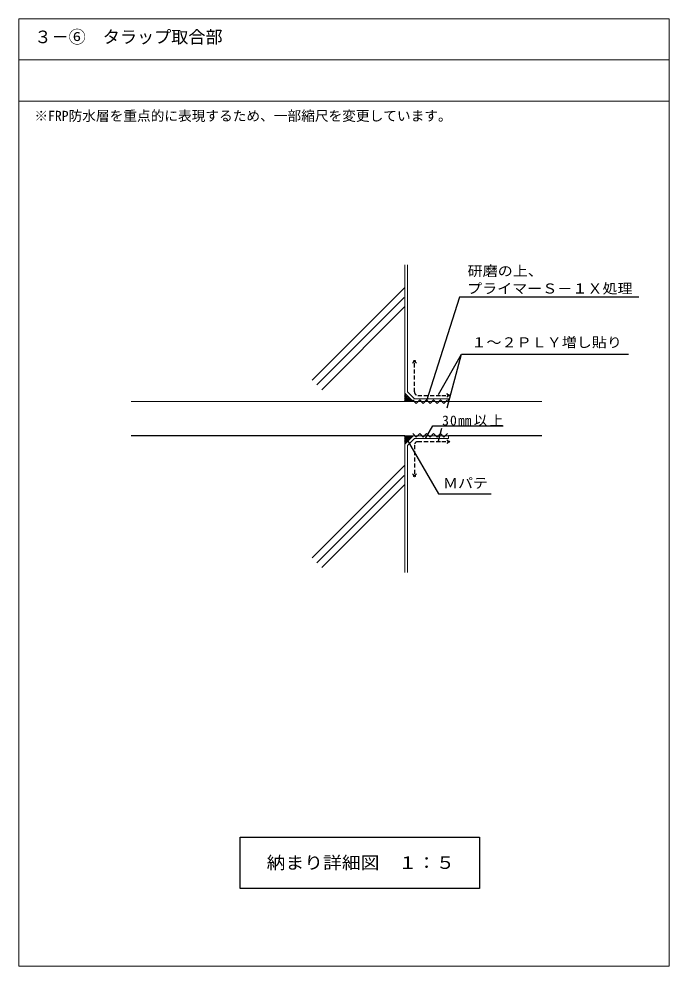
# Model space of a CAD drawing. Units: millimetres, scale not verified. Extents: x -481 to 469, y -808 to 577.
import ezdxf
from ezdxf.enums import TextEntityAlignment as Align

# ---------------------------------------------------------------- set-up
doc = ezdxf.new("R2010")
doc.units = ezdxf.units.MM
doc.header["$LTSCALE"] = 5
doc.header["$PDMODE"] = 32
doc.header["$PDSIZE"] = 2.5
doc.linetypes.add('CHAIN1', pattern=[8, 5, -1, 1, -1])
doc.linetypes.add('DASHED1', pattern=[1.8, 1.2, -0.6])
doc.layers.add('0-0_躯体', color=7, linetype='Continuous', lineweight=18)
doc.layers.add('0-A', color=6, linetype='Continuous', lineweight=18)
doc.layers.add('0-1_文字・引き出し線など', color=4, linetype='Continuous')
doc.layers.add('1-0', color=7, linetype='Continuous')
doc.styles.add('ＭＳ ゴシック', font='')
doc.styles.get('ＭＳ ゴシック').set_extended_font_data('MS Gothic')

msp = doc.modelspace()

# ---------------------------------------------------------------- linework, layer by layer
at = {"layer": '0-0_躯体', "color": 6}
for p, q in [((82.713, 217.804), (82.713, 17.804)), ((82.713, 217.804), (82.713, 17.804)), ((82.667, -46.407), (82.667, -32.265)), ((82.667, -232.265), (82.667, -32.265)), ((82.667, -46.407), (82.667, -232.265))]:
    msp.add_line(p, q, dxfattribs=at)
at = {"layer": '0-0_躯体'}
for p, q in [((86.713, 217.804), (86.713, 31.946)), ((82.713, 30.147), (95.056, 17.804)), ((86.713, 31.804), (86.713, 31.946)), ((86.713, 31.804), (96.713, 21.804)), ((-317.287, 17.804), (82.422, 17.804)), ((82.422, 17.804), (147.094, 17.804)), ((136.713, 21.804), (96.713, 21.804)), ((136.713, 21.804), (146.713, 21.804)), ((146.713, 21.804), (146.713, 17.804)), ((147.094, 17.804), (282.713, 17.804)), ((82.713, -32.196), (68.571, -32.196)), ((82.667, -32.265), (82.713, -32.265)), ((82.667, -44.608), (95.01, -32.265)), ((82.713, -46.338), (82.713, -32.196)), ((82.713, -32.196), (146.667, -32.196)), ((86.667, -46.265), (96.667, -36.265)), ((136.667, -36.265), (96.667, -36.265)), ((136.667, -36.265), (146.667, -36.265)), ((146.667, -36.265), (146.667, -32.196)), ((82.713, -46.338), (82.713, -232.196)), ((86.667, -46.265), (86.667, -46.407)), ((86.667, -232.265), (86.667, -46.407))]:
    msp.add_line(p, q, dxfattribs=at)
at = {"layer": '0-0_躯体', "color": 4}
for p, q in [((82.625, 184.709), (-52.881, 49.202)), ((81.831, 169.772), (-45.81, 42.131)), ((82.417, 156.216), (-38.739, 35.06)), ((94.254, 20.14), (99.333, 15.054)), ((94.254, -29.16), (99.333, -34.246)), ((82.625, -75.347), (-52.881, -210.854)), ((81.831, -90.284), (-45.81, -217.925)), ((82.417, -103.84), (-38.739, -224.996))]:
    msp.add_line(p, q, dxfattribs=at)
at = {"layer": '0-0_躯体', "linetype": 'CHAIN1'}
msp.add_line((282.713, -32.196), (146.667, -32.196), dxfattribs=at)
msp.add_line((282.713, -32.196), (146.667, -32.196), dxfattribs=at)
at = {"layer": '0-0_躯体', "color": 4}
for points in [[(99.333, 15.054), (104.412, 20.134), (109.486, 15.037), (114.576, 20.148), (119.658, 15.089), (124.702, 20.155), (129.818, 15.06)], [(124.702, 20.155), (129.782, 15.069), (134.86, 20.149), (139.934, 15.051), (145.024, 20.163)], [(99.333, -34.246), (104.412, -29.166), (109.486, -34.264), (114.576, -29.152), (119.658, -34.212), (124.702, -29.146), (129.818, -34.24)], [(124.702, -29.146), (129.782, -34.231), (134.86, -29.151), (139.934, -34.249), (145.024, -29.137)]]:
    msp.add_lwpolyline(points, dxfattribs=at)
at = {"layer": '0-0_躯体', "linetype": 'CHAIN1'}
msp.add_lwpolyline([(82.713, -32.196), (-117.287, -32.196), (-317.287, -32.196)], dxfattribs=at)
msp.add_lwpolyline([(82.713, -32.196), (-117.287, -32.196), (-317.287, -32.196)], dxfattribs=at)
at = {"layer": '0-0_躯体'}
for points in [[(-317.287, -32.196), (-117.287, -32.196), (82.713, -32.196)], [(82.713, -46.338), (82.713, -32.196), (68.571, -32.196)]]:
    msp.add_lwpolyline(points, dxfattribs=at)
at = {"layer": '0-1_文字・引き出し線など'}
for p, q in [((144.689, 8.75), (165.546, 87.272)), ((96.713, 76.804), (93.884, 73.975)), ((96.713, 76.804), (99.541, 73.975)), ((146.713, 26.804), (143.884, 29.632)), ((146.713, 26.804), (143.884, 23.975)), ((131.856, -39.564), (136.696, -21.342)), ((82.667, -32.265), (131.732, -117.248)), ((146.713, -40.856), (143.884, -38.027)), ((146.713, -40.856), (143.884, -43.684)), ((96.713, -90.856), (93.884, -88.027)), ((96.713, -90.856), (99.541, -88.027))]:
    msp.add_line(p, q, dxfattribs=at)
at = {"layer": '0-1_文字・引き出し線など', "linetype": 'DASHED1'}
for p, q in [((96.713, 31.804), (96.713, 76.804)), ((96.713, -45.856), (96.713, -90.856))]:
    msp.add_line(p, q, dxfattribs=at)
at = {"layer": '0-1_文字・引き出し線など', "color": 7}
for p, q in [((82.713, -32.196), (-317.287, -32.196)), ((282.713, -32.196), (146.667, -32.196))]:
    msp.add_line(p, q, dxfattribs=at)
at = {"layer": '0-1_文字・引き出し線など'}
for points in [[(424.62, 170.533), (162.826, 170.533), (113.947, 17.268)], [(131.865, 28.33), (165.546, 87.272), (409.733, 87.272)], [(112.936, -36.381), (123.707, -17.725), (226.41, -17.725)], [(131.732, -117.248), (199.496, -117.248), (208.757, -117.248)]]:
    msp.add_lwpolyline(points, dxfattribs=at)
at = {"layer": '0-1_文字・引き出し線など', "linetype": 'DASHED1'}
for points in [[(101.713, 26.804), (136.713, 26.804), (146.713, 26.804)], [(101.713, -40.856), (136.713, -40.856), (146.713, -40.856)]]:
    msp.add_lwpolyline(points, dxfattribs=at)
for centre, start, end in [((101.713, 31.804), 180, 270), ((101.713, -45.856), 90, 180)]:
    msp.add_arc(centre, 5, start, end, dxfattribs=at)
at = {"layer": '0-1_文字・引き出し線など'}
for p in [(96.713, 76.804), (83.953, 26.975), (146.713, 26.804), (83.953, 24.475), (83.953, 21.975), (83.953, 19.475), (86.453, 24.475), (86.453, 21.975), (86.453, 19.475), (88.953, 21.975), (88.953, 19.475), (91.453, 19.475), (84.08, -33.671), (84.08, -36.171), (84.08, -38.671), (84.08, -41.171), (86.58, -33.671), (86.58, -36.171), (86.58, -38.671), (89.08, -33.671), (89.08, -36.171), (91.58, -33.671), (146.713, -40.856), (96.713, -90.856)]:
    msp.add_point(p, dxfattribs=at)
at = {"layer": '0-A'}
for p, q in [((-481.186, 517.286), (468.804, 517.286)), ((-481.186, 457.286), (468.804, 457.286))]:
    msp.add_line(p, q, dxfattribs=at)
msp.add_lwpolyline([(-481.186, 577.286), (-481.186, -807.7), (468.804, -807.7), (468.804, 577.286)], close=True, dxfattribs=at)
at = {"layer": '1-0'}
msp.add_lwpolyline([(-158.093, -619.056), (191.907, -619.056), (191.907, -694.056), (-158.093, -694.056)], close=True, dxfattribs=at)

# ---------------------------------------------------------------- texts
at = {"layer": '0-1_文字・引き出し線など', "color": 7, "style": 'ＭＳ ゴシック', "width": 1.1}
for s, p in [('研磨の上、', (174.424, 197.044)), ('プライマーＳ－１Ｘ処理', (173.596, 171.362)), ('１～２ＰＬＹ増し貼り', (179.998, 92.667)), ('Ｍパテ', (138.392, -113.291))]:
    msp.add_text(s, height=14.66, dxfattribs=at).set_placement(p, align=Align.BOTTOM_LEFT)
at = {"layer": '0-1_文字・引き出し線など', "color": 7, "insert": (137.138, -18.873), "char_height": 14.66, "attachment_point": 7, "style": 'ＭＳ ゴシック'}
msp.add_mtext('\\T1.16;30㎜以上', dxfattribs=at)
at = {"layer": '0-A', "color": 7, "style": 'ＭＳ ゴシック'}
for s, height, p in [('３－⑥\u3000タラップ取合部', 18.33, (-458.624, 536.357)), ('※FRP防水層を重点的に表現するため、一部縮尺を変更しています。', 14.66, (-458.624, 423.857))]:
    msp.add_text(s, height=height, dxfattribs=at).set_placement(p, align=Align.BOTTOM_LEFT)
at = {"layer": '1-0', "style": 'ＭＳ ゴシック', "width": 1.1}
msp.add_text('納まり詳細図\u3000１：５', height=18.33, dxfattribs=at).set_placement((-119.343, -671.186), align=Align.BOTTOM_LEFT)

doc.saveas('drawing.dxf')
